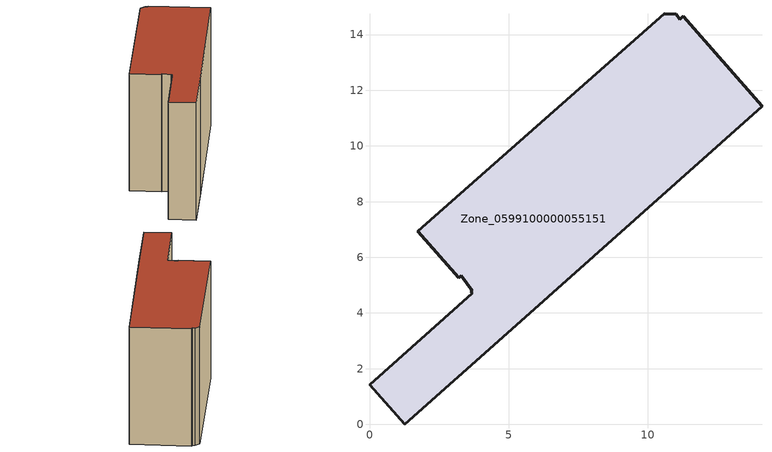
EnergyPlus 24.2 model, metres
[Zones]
Zone_0599100000055151
 floor ground (C_G): 11.01,14.72 11.14,14.56 11.28,14.66 14.1,11.43 4.95,3.27 1.26,0 0,1.42 3.69,4.71 3.64,4.76 3.68,4.8 3.29,5.33 3.2,5.27 1.73,6.94 10.59,14.75 z0
 wall outside (C_F): 4.95,3.27 14.1,11.43 11.28,14.66 11.14,14.56 11.01,14.72 10.59,14.75 1.73,6.94 3.2,5.27 3.29,5.33 3.68,4.8 3.64,4.76 3.69,4.71 0,1.42 1.26,0 4.95,3.27 z0:8.62
 roof outside (C_R): 11.14,14.56 11.01,14.72 10.59,14.75 1.73,6.94 3.2,5.27 3.29,5.33 3.68,4.8 3.64,4.76 3.69,4.71 0,1.42 1.26,0 4.95,3.27 14.1,11.43 11.28,14.66 z8.62
[BUILDING]
Pand.0599100000055151: North Axis=0; Terrain=City; Loads Convergence Tolerance Value=0.04; Temperature Convergence Tolerance Value=0.4; Solar Distribution=FullExterior; Maximum Number of Warmup Days=25; Minimum Number of Warmup Days=1
[Site:Location]
Rotterdam.The.Hague.AP_ZH_NLD Design_Conditions: Latitude=51.96; Longitude=4.45; Time Zone=1; Elevation=-4.5
[SITE:GROUNDTEMPERATURE:BUILDINGSURFACE]
18, 18, 18, 18, 18, 18, 18, 18, 18, 18, 18, 18
[MATERIAL] Thermal Absorptance=0.9; Solar Absorptance=0.7; Visible Absorptance=0.7
Name | Roughness | Thickness | Conductivity | Density | Specific Heat
G.TI.1946 | MediumSmooth | 0.15 | 1 | 540 | 1210
F.TI.1946 | Rough | 0.3 | 0.857143 | 1920 | 840
R.TI.1946 | MediumRough | 0.2 | 0.1 | 1500 | 1000
[CONSTRUCTION]
C_G: G.TI.1946
C_F: F.TI.1946
C_R: R.TI.1946
[ZONE]
Zone_0599100000055151: Type=1; Multiplier=1; Ceiling Height=Autocalculate; Volume=Autocalculate; Floor Area=autocalculate; Part of Total Floor Area=Yes
[ZONEINFILTRATION:DESIGNFLOWRATE]
Infil_Zone_0599100000055151: Zone or ZoneList or Space or SpaceList=Zone_0599100000055151; Schedule=AlwaysOn; Design Flow Rate Calculation Method=Flow/Area; Flow Rate per Floor Area=0.003; Constant Term Coefficient=1; Temperature Term Coefficient=0; Velocity Term Coefficient=0; Velocity Squared Term Coefficient=0
[HVACTEMPLATE:ZONE:IDEALLOADSAIRSYSTEM]
Zone_0599100000055151: Maximum Heating Supply Air Temperature=50; Minimum Cooling Supply Air Temperature=13; Maximum Heating Supply Air Humidity Ratio=0.0156; Minimum Cooling Supply Air Humidity Ratio=0.0077; Heating Limit=NoLimit; Cooling Limit=NoLimit; Dehumidification Control Type=ConstantSensibleHeatRatio; Cooling Sensible Heat Ratio=0.7; Dehumidification Setpoint=60; Humidification Control Type=None; Humidification Setpoint=30; Outdoor Air Method=None; Outdoor Air Flow Rate per Person=0.00944; Outdoor Air Flow Rate per Zone Floor Area=0; Outdoor Air Flow Rate per Zone=0; Demand Controlled Ventilation Type=None; Outdoor Air Economizer Type=NoEconomizer; Heat Recovery Type=None; Sensible Heat Recovery Effectiveness=0.7; Latent Heat Recovery Effectiveness=0.65
[ZONECONTROL:THERMOSTAT]
ThermostatControl_Zone_0599100000055151: Zone or ZoneList=Zone_0599100000055151; Control Type Schedule=DualSetpointControlType; Control 1=Thermostat_Zone_0599100000055151; Temperature Difference Between Cutout And Setpoint=0
[THERMOSTATSETPOINT:DUALSETPOINT]
Thermostat_Zone_0599100000055151: Heating Setpoint Temperature Schedule=HeatingSetpoint_Zone_0599100000055151; Cooling Setpoint Temperature Schedule=CoolingSetpoint_Zone_0599100000055151
[SCHEDULE:COMPACT]
HeatingSetpoint_Zone_0599100000055151: Through: 12/31, For: AllDays, Until: 24:00, 21
CoolingSetpoint_Zone_0599100000055151: Through: 12/31, For: AllDays, Until: 24:00, 24
DualSetpointControlType: Through: 12/31, For: AllDays, Until: 24:00, 4
AlwaysOn: Through: 12/31, For: AllDays, Until: 24:00, 1
